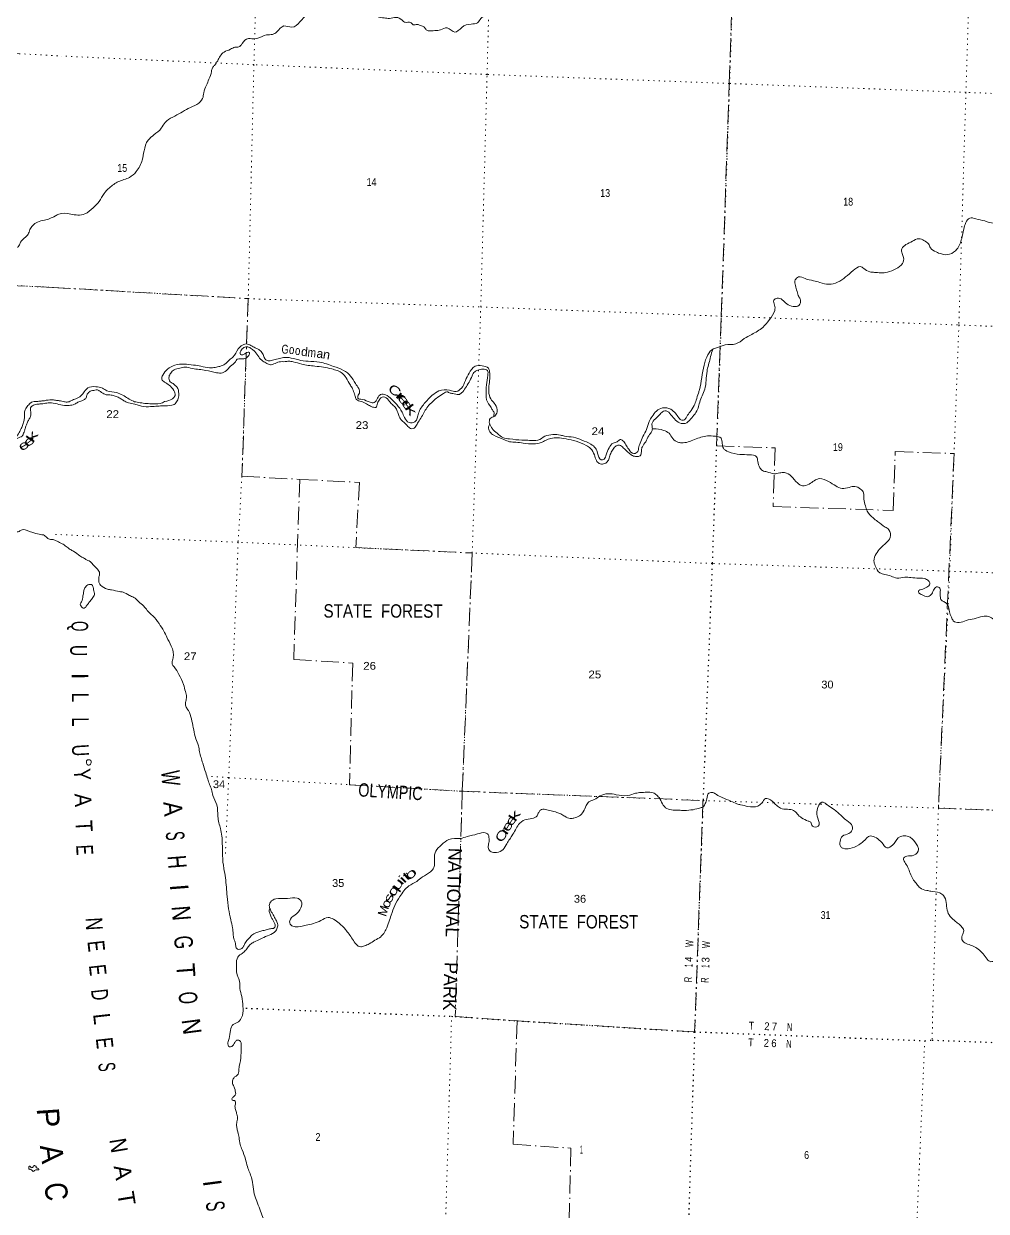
# Model space of a CAD drawing. Header units: feet. Extents: x -932108 to -739700, y 12311 to 202656.
# Drawn here: x -865854 to -844264, y 120297 to 146932 of the extents above; entities that cross this region are included whole.
import ezdxf
from ezdxf.enums import TextEntityAlignment as Align

# ---------------------------------------------------------------- set-up
doc = ezdxf.new("R2010")
doc.units = ezdxf.units.FT
doc.header["$LTSCALE"] = 80
doc.linetypes.add('DOT_DASHED', pattern=[7.7, 5, -1.2, 0.3, -1.2])
doc.linetypes.add('DOTTED', pattern=[1.5, 0.3, -1.2])
for name, color, linetype, lineweight in [('39', 7, 'Continuous', 13), ('44', 7, 'DOT_DASHED', 13), ('6', 7, 'DOTTED', 25), ('7', 7, 'DOTTED', 13)]:
    doc.layers.add(name, color=color, linetype=linetype, lineweight=lineweight)
doc.layers.add('41', color=7, linetype='Continuous')

msp = doc.modelspace()

# ---------------------------------------------------------------- linework, layer by layer
at = {"layer": '39'}
for points in [[(-849642.83, 150451.42), (-849787.67, 150398.48), (-849969.36, 150328.79), (-850175.39, 150203.39), (-850315.82, 150109.79), (-850460.26, 150016.35), (-850594.83, 149918.48), (-850703.95, 149803.39), (-850823.59, 149727.18), (-851043.98, 149644.86), (-851183.52, 149624.1), (-851356.46, 149521.68), (-851542.1, 149352.96), (-851681.09, 149194.53), (-851815.83, 148991.41), (-851961.41, 148869.68), (-852173.77, 148787.04), (-852457.35, 148682.94), (-852722.3, 148592.27), (-852882.95, 148596.64), (-853066.41, 148533.09), (-853259.11, 148388.95), (-853519.82, 148152.37), (-853792.1, 147877.8), (-853913.51, 147706.53), (-854092.56, 147602.32), (-854276.5, 147577.25), (-854522.41, 147560.72), (-854747.94, 147500.87), (-855008.88, 147410.04), (-855151.96, 147300.35), (-855311.1, 147140.71), (-855462.44, 147126.48), (-855598.05, 147052.94), (-855676.34, 146954.84), (-855820.22, 146926.16), (-856028.33, 146849.42), (-856183.37, 146742.23), (-856354.37, 146840.12), (-856502.98, 146793.41), (-856630.15, 146780.25), (-856779.08, 146776.05), (-856838.01, 146810.78), (-856881.92, 146869.2), (-856933.54, 146885.43), (-857026.83, 146915.45), (-857117.55, 146908.94), (-857177.68, 146963.96), (-857296.26, 146964.63), (-857368.75, 147012.04), (-857498.89, 147075.92), (-857652.64, 147051.67), (-857768.73, 147064.39), (-857924.4, 147092.85), (-858047.3, 147186.8), (-858212.61, 147225.76), (-858340.49, 147295.62), (-858469.27, 147343.25), (-858568.25, 147432.2), (-858648.45, 147488.02), (-858732.91, 147487.33), (-858924.88, 147411.97), (-859069.16, 147322.58), (-859247.81, 147228.48), (-859500.71, 147137.33), (-859657.85, 146977.6), (-859837.62, 146855.21), (-860017.46, 146882.6), (-860177.48, 146751.33), (-860272.23, 146694.37), (-860411.36, 146683.71), (-860605.34, 146608.44), (-860740.54, 146595.6), (-860812.72, 146600.49), (-860955.96, 146486.77), (-861029.27, 146412.76), (-861115.9, 146408.11), (-861216.34, 146359.48), (-861361.5, 146298.46), (-861445.49, 146208.69), (-861503.95, 146103.73), (-861574.45, 145999.26), (-861623.03, 145940.47), (-861642.15, 145864.31), (-861699.41, 145688.46), (-861757.07, 145553.12), (-861816.02, 145385.43), (-861841.32, 145254.87), (-861969.15, 145124.34), (-862163.86, 145030.87), (-862330.54, 144934.27)], [(-862330.54, 144934.27), (-862511.27, 144838.23), (-862684.86, 144719.64), (-862768.37, 144591.39), (-862933.14, 144442.08), (-863064.66, 144319.8), (-863154.68, 144078.45), (-863196.94, 143875.7), (-863329.92, 143615.82), (-863483.92, 143484.31), (-863728.8, 143392.84), (-863933.46, 143251.2), (-864051.1, 143124.31), (-864162.63, 142948.59), (-864294.96, 142806.09), (-864485.49, 142665.91), (-864639.24, 142641.66), (-864801.17, 142664.3), (-865068.6, 142662.79), (-865145.12, 142620.48)], [(-834271.3, 141227.59), (-834384.06, 141276.22), (-834513.36, 141315.8), (-834691.67, 141330.99), (-834832.41, 141330.52), (-834967.54, 141319.7), (-835118.32, 141269.02), (-835257.7, 141252.3), (-835366.08, 141256.61), (-835496.78, 141255.74), (-835668.03, 141246.36), (-835771.2, 141230.22), (-835846.43, 141208.92), (-835886.82, 141204.45), (-835930.89, 141208.23), (-836061.11, 141219.48), (-836135.46, 141220.42), (-836245.94, 141172.18), (-836351.6, 141093.4), (-836459.19, 141067.32), (-836576.24, 141055.78), (-836648.9, 141048.55), (-836721.08, 141053.44), (-836791.8, 141094.71), (-836830.81, 141175.21), (-836847.5, 141260.89), (-836918.79, 141288.01), (-837000.85, 141297.35), (-837106.1, 141279.27), (-837150.98, 141313.44), (-837201.06, 141418.66), (-837224.65, 141532.95), (-837239.01, 141626.64), (-837271.28, 141674.48), (-837390.83, 141701.5), (-837457.86, 141734.53), (-837585.18, 141818.53), (-837672.69, 141892.86), (-837737.95, 141970.35), (-837852.83, 142013.38), (-837963.71, 142005.64), (-838092.16, 142010.75), (-838199.58, 142039.31), (-838262.6, 142072.18), (-838380.69, 142186.18), (-838475.58, 142277), (-838580.01, 142430.94), (-838680.19, 142540.18), (-838732.94, 142578.71), (-838812.1, 142610.2), (-838922.73, 142608.53), (-839043.89, 142493.92), (-839169.23, 142375.43), (-839356.3, 142372.75), (-839646.13, 142364.04), (-839836.57, 142276.48), (-839947.86, 142208.04), (-840076, 142170.63), (-840138.86, 142207.54), (-840203.63, 142347.76), (-840300.84, 142481.17), (-840409.05, 142590.73), (-840469.26, 142643.73), (-840588.4, 142680.85), (-840864.1, 142724.21), (-841025.87, 142750.88), (-841217.99, 142772.69), (-841421.51, 142760.55), (-841565.15, 142737.92), (-841663.18, 142699.32), (-841777.35, 142608.72), (-841886.07, 142503.74), (-842020.95, 142498.99), (-842171.81, 142496.89), (-842365.7, 142474.24), (-842569.95, 142443.91), (-842745.78, 142420.54), (-842952.67, 142424.72), (-843105.53, 142473.31), (-843240.96, 142555.61), (-843421.52, 142564.82), (-843548.05, 142567.83), (-843678.03, 142585.15), (-843821.26, 142572.63), (-843963.13, 142493.25), (-844091.11, 142459.89), (-844298.24, 142508.61), (-844499.35, 142557.09), (-844635.35, 142574.65), (-844721.91, 142470.81), (-844770.02, 142322.94)], [(-865145.12, 142620.48), (-865267.4, 142563.2), (-865391.96, 142527.92), (-865543.03, 142485.64), (-865655.55, 142401.28), (-865713.71, 142314.65), (-865756.53, 142209.18), (-865815.75, 142144.86), (-865925.36, 142034.06), (-865961.02, 141954.6), (-866072.77, 141888.42), (-866245.1, 141820.72), (-866416.19, 141734.75), (-866540.88, 141648.87), (-866723.28, 141581.59), (-866860.43, 141534.69), (-866964.73, 141454.03), (-866977.52, 141343.25), (-866986.41, 141181.72), (-867022.52, 140997.03), (-867132.45, 140831.6), (-867247.95, 140629.99), (-867289.31, 140558.85), (-867358.25, 140266.24), (-867388.55, 140028.69), (-867426.17, 139761.09), (-867546.99, 139529.33), (-867676.53, 139376.87), (-867769.28, 139188.47), (-867809.68, 138997.89), (-867857.13, 138878.43), (-867977.79, 138792.39), (-868102.83, 138698.43), (-868138.23, 138625.02), (-868155.94, 138540.76), (-868222.92, 138436.29), (-868259.44, 138336.62), (-868245.8, 138230.81), (-868185.51, 138036.03), (-868059.06, 137878.97), (-867957.9, 137696.66), (-867907.49, 137601.46), (-867868.56, 137520.91), (-867833.11, 137406.09), (-867808.65, 137347.82)], [(-844770.02, 142322.94), (-844814.52, 142114.2), (-844922.53, 141875.59), (-845085.85, 141762.67), (-845270.58, 141767.99), (-845391.25, 141817.32), (-845516.32, 141907.31), (-845559.1, 141994.03), (-845660.66, 142068.91), (-845777.63, 142110), (-845920.62, 142052.94), (-846064.26, 141979.71), (-846156.44, 141886.22), (-846150.59, 141780.73), (-846118.16, 141686.33), (-846141.38, 141557.71), (-846293.05, 141434.19), (-846480.85, 141362.72), (-846634.36, 141344.54), (-846768.59, 141355.95), (-846878.66, 141368.43), (-847012.33, 141444.59), (-847087.15, 141484), (-847247.41, 141397.26), (-847417.95, 141254.26), (-847599.65, 141133.97), (-847794.43, 141089.09), (-847993.85, 141129.41), (-848141.01, 141169.67), (-848326.14, 141215.49), (-848475.39, 141253.82), (-848522.84, 141223.32), (-848548.46, 141185.88), (-848541.41, 141060.1), (-848508.42, 140929.24), (-848466.85, 140812.21), (-848431.61, 140737.94), (-848462.54, 140617.72), (-848592.28, 140590.5), (-848738.55, 140652.99), (-848839.54, 140742.02), (-848956.75, 140777.05), (-849026.77, 140735.3), (-849011.29, 140619.31), (-849008.01, 140499.75), (-849126.69, 140295.99), (-849278.37, 140121.87), (-849525.83, 139965.74), (-849692.51, 139869.14), (-849884.17, 139751.26), (-850122.21, 139730.37), (-850291.38, 139672.33), (-850385.08, 139641.64), (-850506.97, 139508.85), (-850592.66, 139275.43), (-850643.99, 138996.12), (-850699.18, 138721), (-850720.14, 138648.97), (-850770.74, 138489.05), (-850815.79, 138367.37), (-850905.81, 138227.24), (-850978.32, 138122.84), (-851018.87, 138063.73), (-851094.26, 138038.39), (-851162.41, 138093.73), (-851236.67, 138197.89), (-851341.75, 138285.06), (-851527.53, 138314.72), (-851662.98, 138245.21), (-851758.29, 138123.5), (-851825.1, 138010.79), (-851882.36, 137834.94), (-851967.16, 137674.36), (-852025.3, 137526.88), (-852061.93, 137414.99), (-852076.95, 137340.69), (-852167.28, 137293.68), (-852284.16, 137387.39), (-852350.38, 137491.23), (-852415.16, 137580.85), (-852474.41, 137607.49), (-852542.74, 137557.58), (-852634.51, 137524.8), (-852725, 137423.14), (-852787.56, 137265.73), (-852837.75, 137166.51), (-852900.62, 137152.82), (-852981.05, 137303.78), (-853028.96, 137412.97), (-853133.97, 137502.16), (-853333.39, 137593.08)], [(-865306.34, 138427.87), (-865276.72, 138429.47), (-865107.62, 138403.52), (-864940.07, 138370.54), (-864831.44, 138372.29), (-864715.83, 138398.05), (-864637.71, 138441.5), (-864553.88, 138476.63), (-864490.38, 138506.49), (-864461.31, 138529.62), (-864440.51, 138597.61), (-864412.48, 138645.08), (-864343.91, 138701.05), (-864283.3, 138708.76), (-864228.54, 138720.75), (-864172.74, 138708.41), (-864123.85, 138674.08), (-864061.08, 138635.15), (-864003.67, 138612.62), (-863919.45, 138607.25), (-863825.68, 138589.35), (-863732.64, 138553.26), (-863659.9, 138511.91), (-863587.33, 138466.52), (-863502.39, 138428.73), (-863364.95, 138396.95), (-863257.53, 138368.38), (-863209.84, 138354.34), (-863007.2, 138344.26), (-862847.91, 138356.14), (-862725, 138363.39), (-862531.51, 138375.94), (-862478.52, 138394.07), (-862410.99, 138474.38), (-862386.9, 138524.02), (-862378.38, 138586.43), (-862379.17, 138667.43), (-862399.88, 138753.27), (-862451.74, 138814.03), (-862525.75, 138873.65), (-862570.95, 138899.74), (-862593.02, 138951.22), (-862594.38, 139018.07), (-862557.04, 139097.55), (-862479.88, 139167.35), (-862349.49, 139210.74), (-862236.2, 139228.5), (-862072.42, 139201.75), (-861766.62, 139157.19), (-861529.47, 139105.25), (-861394.83, 139103.95), (-861279.13, 139182.33), (-861213.93, 139254.63), (-861107.7, 139347.57), (-861062.97, 139410.56), (-860998.34, 139418.11), (-860938.21, 139413.7), (-860856.72, 139440.82), (-860808.38, 139493.55), (-860791.75, 139557.66), (-860821.7, 139562.9), (-860893.32, 139531.33), (-860954.66, 139505.44), (-860990.46, 139514.96), (-860996.48, 139565.8), (-860968.21, 139619.33), (-860893.46, 139679.1), (-860808.92, 139681.81), (-860722.78, 139623.73), (-860668.27, 139579.06), (-860582.46, 139462.29), (-860489.9, 139363.48), (-860403.36, 139315.5), (-860322.19, 139283.94), (-860241.1, 139300.95), (-860124.6, 139348.95), (-859991.73, 139353.78), (-859912.97, 139362.79), (-859807, 139348.46), (-859618.01, 139298.43), (-859324.33, 139252.34), (-859130.12, 139232.47), (-858946.84, 139190.77), (-858705.59, 139090.09), (-858623.15, 138989.65), (-858527.07, 138827.94), (-858478.18, 138743.01), (-858434.6, 138625.9), (-858415.1, 138560.35), (-858387.25, 138502.57), (-858286.33, 138462.12)], [(-853333.39, 137593.08), (-853521.81, 137657.25), (-853727.9, 137681.65), (-853815.41, 137705.37), (-853985.77, 137718.22), (-854164.25, 137678.76), (-854320.41, 137593.89), (-854505.63, 137587.08), (-854678.33, 137591.93), (-854956.67, 137619.2), (-855104.23, 137649.35), (-855233.08, 137745.57), (-855349.48, 137851.4), (-855377.33, 137909.19), (-855405.11, 137968.99), (-855390.8, 138075.7), (-855290.04, 138132.42), (-855238.08, 138225.49), (-855281.58, 138395.22), (-855358.32, 138487.34), (-855418.76, 138635.48), (-855423.8, 138761.18), (-855405, 138930.46), (-855402.65, 139090.27), (-855432.18, 139206.82), (-855572.84, 139258.97), (-855729.96, 139251.05), (-855864.77, 139096.51), (-855945.72, 138931.72), (-856037.02, 138759.26), (-856152.56, 138684.91), (-856300.28, 138711.03), (-856544.11, 138696.44), (-856690.73, 138599.04), (-856871.07, 138411.89), (-856998.26, 138196.32), (-857080.42, 138001.22), (-857209.68, 137986.12), (-857311.79, 138097.46), (-857367.09, 138223.14), (-857487.1, 138389.84), (-857604.94, 138509.91), (-857739.65, 138610.4), (-857847.96, 138616.73), (-857919.66, 138532.55), (-857991.93, 138434.21), (-858086.1, 138442.01), (-858262.48, 138505.7), (-858357.78, 138535.8), (-858349.02, 138604.28), (-858325.17, 138647.86), (-858413.14, 138861.87), (-858523.03, 139030.2), (-858678.77, 139157.84), (-858904.44, 139245.76), (-859216.18, 139343.17), (-859476.7, 139363.66), (-859686.64, 139392.25), (-859806.02, 139423.31), (-859999.99, 139449.24), (-860115.44, 139427.52), (-860245.51, 139392.21), (-860350.93, 139370.09), (-860424.3, 139395.28), (-860465.72, 139465.75), (-860510.27, 139558.6), (-860584.05, 139624.29), (-860686.57, 139674.92), (-860731.92, 139696.97), (-860836.45, 139747.68), (-860945.88, 139725.72), (-861043.84, 139638.53), (-861161.72, 139454.97), (-861244.74, 139389.45), (-861340.77, 139300.16), (-861455.43, 139248.05), (-861558.84, 139225.85), (-861683.92, 139214.63), (-861881.58, 139248.81), (-862045.28, 139277.58), (-862259.56, 139298.25), (-862461.4, 139277.94), (-862625.99, 139183.28), (-862735.84, 139050.01), (-862755.68, 138955.66), (-862693.87, 138892.48), (-862593.92, 138827.78), (-862490.12, 138708.28), (-862460.51, 138593.75), (-862517.68, 138521.13), (-862693.11, 138457.26)], [(-855399.88, 137957.67), (-855426.31, 137890.89), (-855398.46, 137782.51), (-855311.2, 137702.12), (-855081.92, 137603.94), (-854959.09, 137558.57), (-854812.81, 137546.68), (-854650.71, 137528.08), (-854418.29, 137508.72), (-854248.16, 137540.41), (-854149.81, 137587.1), (-854027.37, 137632.83), (-853890.08, 137647.61), (-853690.09, 137621.44), (-853465.06, 137567.96), (-853235.53, 137475.84), (-853139.84, 137405.24), (-853054.99, 137264.22), (-853009.97, 137132.88), (-852944.14, 137069.54), (-852846.03, 137059.56), (-852763.74, 137106.89), (-852724.23, 137190.34), (-852687.84, 137296.17), (-852633.72, 137393.2), (-852562.58, 137463.24), (-852491.61, 137478.63), (-852405.47, 137420.55), (-852275.58, 137300.01), (-852197.31, 137246.29), (-852109.8, 137222.57), (-852030.55, 137243.71), (-852004.7, 137287.21), (-851999.39, 137369.99), (-851978.35, 137444.05), (-851903.43, 137558.47), (-851833.81, 137691.32), (-851765.47, 137791.83), (-851754.46, 137866.29), (-851762.96, 137955.69), (-851683.87, 138073.99), (-851579.25, 138177.11), (-851502.25, 138242.86), (-851443.72, 138248.63), (-851338.55, 138163.48), (-851230.74, 138043.82), (-851107.11, 137968.06), (-851018.64, 137968.59), (-850896.11, 138066.94), (-850725.48, 138313.17), (-850692.14, 138443.42), (-850578.03, 138734.4), (-850527.8, 139137.23), (-850455.99, 139425.85), (-850415.35, 139588.19), (-850396.64, 139636.96)], [(-858286.33, 138462.12), (-858161.9, 138406.56), (-858079.45, 138356.73), (-858010.16, 138329.68), (-857954.05, 138325.43), (-857936.46, 138363.19), (-857922, 138423.33), (-857868.2, 138512.28), (-857816.17, 138556.77), (-857751.78, 138558.25), (-857649.19, 138459.04), (-857585.53, 138391.73), (-857506.22, 138313.68), (-857465.92, 138214.92), (-857433.26, 138126.59), (-857393.84, 138056.2), (-857306.66, 137973.79), (-857217.88, 137881.19), (-857176.62, 137857.29), (-857114.56, 137850.77), (-857062.2, 137903.34), (-857004.23, 137996.17), (-856928.99, 138118.67), (-856862.1, 138233.41), (-856793.36, 138344.03), (-856678.14, 138460.89), (-856571.99, 138551.81), (-856439.91, 138637.64), (-856343.88, 138676.33), (-856302.7, 138650.4), (-856232.69, 138641.54), (-856095.09, 138613.8), (-856031.26, 138651.75), (-855946.3, 138765.77), (-855864.88, 138892.07), (-855796.94, 139033.09), (-855736.88, 139127.86), (-855671.2, 139161.68), (-855557.75, 139183.48), (-855452.34, 139155), (-855444.57, 139047.41), (-855473.25, 138831.97), (-855483.32, 138579.35), (-855472.57, 138495.93), (-855372.79, 138325.98), (-855342.77, 138272.16), (-855305.12, 138207.91), (-855316.7, 138119.31), (-855318.02, 138113.35)], [(-862693.11, 138457.26), (-862797.33, 138414.85), (-862982.55, 138408.05), (-863138.94, 138418.32), (-863276.87, 138437.97), (-863394.4, 138464.91), (-863516.35, 138532.51), (-863634.28, 138599.95), (-863766.59, 138659.87), (-863988.09, 138701.06), (-864088.44, 138755.66), (-864237.77, 138791.96), (-864415.76, 138764.63), (-864478.47, 138704.38), (-864548.73, 138605.97), (-864656.16, 138533.32), (-864760.3, 138492.93), (-864864.59, 138448.5), (-864940.78, 138453.56), (-865056.47, 138476.38), (-865142.45, 138487.89), (-865232.65, 138500.1), (-865303.36, 138491.98)], [(-869160.98, 136398.91), (-869077.89, 136265.92), (-869021.83, 136113.82), (-868999.49, 135975.27), (-869010.01, 135870.46), (-868987.07, 135746.05), (-868896.39, 135649.18), (-868870.06, 135557.01), (-868863.04, 135532.43), (-868817.17, 135425.28), (-868762.22, 135342.03), (-868667.46, 135293.56), (-868570.51, 135249.04), (-868441.81, 135239.63), (-868351.54, 135227.77), (-868287.45, 135217.01), (-868230.67, 135271.31), (-868200.54, 135363.15), (-868179.43, 135479.65), (-868187.85, 135613.58), (-868242.2, 135710.96), (-868275.16, 135884.36), (-868291.2, 136028.73), (-868301.76, 136112.14), (-868303.19, 136268.04), (-868291.47, 136401.13), (-868252.45, 136559.38), (-868212.68, 136640.7), (-868169.41, 136614.61), (-868149.1, 136617.82), (-868119.31, 136701.58), (-868111.53, 136836.85), (-868114.33, 136960.42), (-868105.49, 137073.39), (-868062.49, 137182.91), (-867994.62, 137261.03), (-867909.73, 137312.14), (-867844.01, 137339.76), (-867722.33, 137354.93), (-867569.64, 137340.47), (-867456.24, 137303.36), (-867354.49, 137276.86), (-867272.36, 137263.32), (-867199.23, 137227.89), (-867136.35, 137188.84), (-867064.8, 137163.59), (-866993.98, 137168.74), (-866959.87, 137211.84), (-866952.86, 137328.93), (-866967.84, 137450.99), (-867004.67, 137533.48), (-867015.4, 137612.85), (-866999.36, 137705.28), (-866963.36, 137792.83), (-866899.04, 137834.68), (-866808.38, 137879.47), (-866724.01, 137918.45), (-866676.49, 137944.81), (-866573.37, 137950.63), (-866492.99, 137943.23), (-866462.15, 137909.57), (-866465.08, 137840.88), (-866499.97, 137779.59), (-866500.53, 137718.9), (-866470.3, 137671.09), (-866382.9, 137639.12), (-866273.99, 137638.62), (-866165.26, 137634.09), (-866068.26, 137638.15), (-865973.26, 137737.4), (-865918.61, 137836.32), (-865882.78, 137919.83), (-865854.31, 138019.83), (-865834.24, 138112.09), (-865839.72, 138173.04), (-865832.5, 138247.62), (-865808.03, 138301.24), (-865739.81, 138387.45), (-865676.9, 138443.52), (-865559.17, 138460.88), (-865466.02, 138469.14), (-865391, 138478.15), (-865348.29, 138486.49), (-865303.36, 138491.98)], [(-865306.34, 138427.87), (-865424.13, 138410.72), (-865511.24, 138402.21), (-865612.69, 138388.22), (-865660.04, 138365.91), (-865705.16, 138301), (-865700.93, 138258.33), (-865693.44, 138197.3), (-865700.48, 138126.76), (-865718.31, 138087.02), (-865759.67, 138015.89), (-865795.42, 137934.4), (-865816.29, 137870.51), (-865837.43, 137800.55), (-865857.79, 137748.78), (-865888.74, 137685.31), (-865938.27, 137659.04), (-866002.07, 137629.32), (-866037.25, 137608.52), (-866100.7, 137586.88), (-866165.91, 137571.38), (-866220.45, 137569.61), (-866289.17, 137566.4), (-866365.86, 137565.55), (-866436.77, 137558.38), (-866514.7, 137575.8), (-866557.45, 137614.01), (-866577.62, 137661.4), (-866576.88, 137726.13), (-866571.05, 137768.39), (-866565.9, 137794.48), (-866572.15, 137837.24), (-866661.64, 137867.28), (-866716.35, 137861.47), (-866789.7, 137844.29), (-866857.88, 137806.65), (-866900.56, 137751.76), (-866926.61, 137708.32), (-866945.22, 137650.41), (-866945.44, 137597.8), (-866935.69, 137542.74), (-866905.28, 137498.98), (-866884.9, 137409.08), (-866895.28, 137354.87), (-866893.75, 137296.11), (-866879.19, 137259.07), (-866859.1, 137209.67), (-866875.69, 137151.67), (-866940.61, 137095.68), (-867021.84, 137082.87), (-867093.82, 137098.02), (-867167.46, 137121.32), (-867211.16, 137137.31), (-867286.3, 137172.82), (-867381.66, 137207.16), (-867481.66, 137227.51), (-867557.14, 137254.95), (-867661.33, 137271.43), (-867729.2, 137288.43), (-867810.51, 137273.6), (-867905.04, 137233.01), (-867976.34, 137169.2), (-868004.15, 137131.9), (-868018.95, 137021.21), (-868020.3, 136942.34), (-868016.75, 136883.5), (-868009.99, 136852.86), (-868032.81, 136695.95), (-868061.65, 136634.41), (-868093.03, 136560.84), (-868136.75, 136481.7), (-868168.38, 136402.07), (-868200.27, 136316.37), (-868210.96, 136207.53), (-868184.2, 136125.46), (-868186.54, 135975.79), (-868142.14, 135834.3), (-868102.45, 135676.81), (-868053.76, 135541.2), (-868034.49, 135520.16), (-867986.73, 135457.46), (-867937.76, 135423.03), (-867905.8, 135415.63), (-867885.2, 135378.34), (-867865.12, 135328.93), (-867842.8, 135332.05), (-867839.61, 135406.8), (-867827.91, 135444.77), (-867806.02, 135437.78), (-867777.71, 135392.08), (-867755.87, 135336.52)], [(-845547.03, 134425.27), (-845625.22, 134481), (-845771.26, 134498.96), (-845953.82, 134508.24), (-846090.07, 134519.74), (-846269.83, 134498.55), (-846398.76, 134542.14), (-846541.91, 134582.24), (-846653.02, 134619.05), (-846755.36, 134774.93), (-846783.05, 134887.36), (-846732.77, 135039.19), (-846637.14, 135168.98), (-846507.71, 135289.33), (-846420.5, 135409.33), (-846445.69, 135584.41), (-846533.76, 135644.59), (-846701.62, 135770.69), (-846803.09, 135847.6), (-846931.77, 135998.46), (-846973.27, 136117.51), (-847009.54, 136266.71), (-847013.94, 136408.58), (-847084.9, 136494.39), (-847209.1, 136556.01), (-847336.67, 136532.74), (-847498.37, 136510.84), (-847638.86, 136567.03), (-847799.82, 136664.52), (-848006.31, 136729.41), (-848238.35, 136607.07), (-848386.72, 136566.42), (-848500.72, 136631.68), (-848639.43, 136782.93), (-848786.91, 136865.72), (-848895.86, 136855.88), (-849025.12, 136840.78), (-849182.31, 136881.44), (-849279.7, 136909.61), (-849339.42, 136974.73), (-849388.14, 137114.31), (-849414.14, 137218.58), (-849575.11, 137265.46), (-849789.95, 137271.98), (-850048.86, 137332.89), (-850160.37, 137410.19), (-850186.37, 137514.46), (-850213.57, 137639.01), (-850340.58, 137680.5), (-850519.21, 137687.6), (-850807.93, 137605.98), (-851100.34, 137532.6), (-851182.15, 137547.99), (-851297.51, 137629.5), (-851377.3, 137746.03), (-851501.33, 137811.69), (-851727.09, 137846.98), (-851755.69, 137844.02)], [(-867755.87, 135336.52), (-867713.24, 135342.84), (-867670.16, 135454.38), (-867625.75, 135549.68), (-867565.64, 135587.65), (-867401.19, 135659.73), (-867200.67, 135726.25), (-866836.58, 135749.53), (-866556.6, 135739.89), (-866421.86, 135730.22), (-866184.13, 135675.79), (-866087.96, 135613.09), (-866059.91, 135561.33), (-865976.2, 135537.6), (-865907.94, 135577.26), (-865727.75, 135545.46), (-865624.33, 135510.79), (-865468.47, 135475.97), (-865420.77, 135468.82)], [(-865420.77, 135468.82), (-865414.25, 135467.08), (-865331.71, 135402.53), (-865254.8, 135365.06), (-865176.69, 135357.9), (-865105.56, 135326.73), (-864993.25, 135269.64), (-864901.16, 135209.3), (-864813.34, 135143.06), (-864730.73, 135097.26), (-864594.1, 134994.67), (-864548.98, 134966.56), (-864476, 134931.27), (-864442.77, 134907.68), (-864389.46, 134883.3), (-864265.43, 134767.04), (-864201.78, 134699.73), (-864153.38, 134602.67), (-864166.55, 134524.25), (-864171.05, 134461.69), (-864163.92, 134388.53), (-864129.56, 134342.63), (-863978.47, 134249.59), (-863886.63, 134233.79), (-863707.28, 134194.27), (-863627.31, 134182.99), (-863483.45, 134110.47), (-863386.71, 134066.14), (-863277.85, 133972.75), (-863161.37, 133868.93), (-863084.71, 133774.79), (-862960.92, 133652.47), (-862819.16, 133476.8), (-862711.19, 133310.58), (-862644.25, 133174.32), (-862543.68, 132973.98), (-862504.51, 132846.92), (-862498.9, 132735.37), (-862521.16, 132631), (-862525.66, 132568.43), (-862479.9, 132505.89), (-862376.11, 132335.78), (-862268.39, 132112.89), (-862228.59, 131951.4), (-862202.99, 131837.03), (-862219.14, 131734.44), (-862221.56, 131623.2), (-862170.43, 131544.25), (-862138.72, 131482.27), (-862041.54, 131095.84), (-861991.23, 130895.47), (-861935.12, 130739.4), (-861910.33, 130604.82), (-861877.27, 130475.99), (-861838.1, 130348.93), (-861772.21, 130135.8), (-861725.82, 129988.22), (-861686.34, 129869.25), (-861640.51, 129758.12), (-861611.7, 129623.38), (-861523.65, 129411.39), (-861499.75, 129153.37), (-861475.36, 129008.69), (-861440.21, 128881.79), (-861399.47, 128542.14), (-861396.13, 128272.8), (-861365.33, 127986.17), (-861329.54, 127774.23), (-861293.78, 127359.88), (-861258.65, 127081.18), (-861212.11, 126836.43), (-861171.03, 126656.67), (-861156.67, 126512.38), (-861140.55, 126412.56), (-861102.82, 126299.73), (-861086.46, 126205.97), (-861057.48, 126176.48), (-861003.36, 126172.3), (-860949.89, 126202.56), (-860917.69, 126253.91), (-860863.65, 126348.92), (-860796.28, 126425.18), (-860714.7, 126504.93), (-860605.99, 126559.3), (-860514.46, 126586.02), (-860413.06, 126608.3), (-860315.51, 126634.78), (-860234.42, 126651.8), (-860217.47, 126724), (-860245.16, 126785.82), (-860276.71, 126851.85)], [(-864527.32, 134097.34), (-864513.35, 134145.37), (-864506.27, 134222), (-864471.1, 134297.52), (-864390.49, 134353.01), (-864330.19, 134352.64), (-864296.24, 134296.64), (-864286.53, 134237.55), (-864264.7, 134129.4), (-864322.6, 134038.59), (-864377.84, 133963.87), (-864430.68, 133899.18), (-864477.41, 133836.27), (-864518.12, 133823.72), (-864566.44, 133872.19), (-864584.91, 133913.41), (-864556.64, 133966.94), (-864527.32, 134097.34)], [(-834727.17, 128842.5), (-834745.63, 128835.61), (-834822.99, 128750.08), (-834930.9, 128715.91), (-835063.77, 128711.08), (-835192.87, 128750.62), (-835283.26, 128802.8), (-835401.68, 128858.11), (-835570.99, 128897.23), (-835743.44, 128958.74), (-835871.08, 129034.67), (-835986.45, 129116.17), (-836136.4, 129237.51), (-836314.47, 129309.37), (-836449.03, 129312.7), (-836709.64, 129280.56), (-836976.67, 129238.55), (-837189.83, 129186.31), (-837406.69, 129142.3), (-837512.99, 129148.56), (-837629.88, 129191.67), (-837904.93, 129251.19), (-838108.45, 129289.64), (-838278.73, 129304.51), (-838550.33, 129349.73), (-838785.96, 129389.46), (-838983.94, 129415.56), (-839125.73, 129439.41), (-839248.24, 129492.86), (-839450.94, 129602.14), (-839648.6, 129636.31), (-839837.59, 129635.73), (-840103.18, 129630.1), (-840257.65, 129638.27), (-840408.74, 129680.72), (-840588.57, 129708.11), (-840640.52, 129716.25), (-840732.04, 129790.74), (-840737.49, 129855.73), (-840722.54, 129978.6), (-840739.79, 130100.74), (-840849.2, 130281.19), (-841055.64, 130750.91), (-841184.92, 131290.43), (-841254.95, 131752.69), (-841274.77, 131860.76), (-841356.62, 132228.36), (-841432.96, 132381.19), (-841485.21, 132482.45), (-841552, 132572.14), (-841650.5, 132673.22), (-841749.47, 132812.77), (-841868.52, 132953.13), (-842045.62, 133049.23), (-842181.53, 133119.41), (-842369.72, 133139.04), (-842560.88, 133134.5), (-842728.35, 133169.5), (-842816.18, 133235.74), (-842886.5, 133287.12), (-843048.11, 133317.84), (-843218.8, 133322.61), (-843457.97, 133324.02), (-843610.11, 133340.19), (-843691.03, 133377.82), (-843939.98, 133486.91), (-844093.4, 133571.95), (-844209.4, 133637.29), (-844342.03, 133638.52), (-844535.21, 133583.46), (-844715.53, 133548.12), (-844870.17, 133501.65), (-845003.27, 133541.35), (-845046.22, 133624.02), (-845089.88, 133739.11), (-845124.07, 133890.26), (-845197.6, 133962.01), (-845270.33, 134003.36), (-845294.97, 134091.38), (-845297.45, 134180.54), (-845303.86, 134271.88), (-845381.09, 134301.26), (-845446.45, 134224.92), (-845506.76, 134124.09), (-845584.88, 134080.64), (-845701.69, 134125.77), (-845774.34, 134169.14), (-845778.35, 134219.91), (-845719.18, 134241.84), (-845598.43, 134295.74), (-845529.37, 134363.84), (-845547.03, 134425.27)], [(-864400.32, 130422.51), (-864368.21, 130421.24), (-864343.56, 130383.82), (-864358.02, 130323.67), (-864411.09, 130303.52), (-864443.44, 130349.34), (-864443.36, 130401.96), (-864422.32, 130425.41), (-864400.32, 130422.51)], [(-848258.07, 129047.67), (-848405.86, 129122.37), (-848504.93, 129209.3), (-848584.24, 129287.35), (-848721.92, 129313.07), (-848881.69, 129339.66), (-848961.89, 129395.48), (-849103.5, 129524.59), (-849212.92, 129553.23), (-849299.32, 129453.44), (-849388.45, 129386.14), (-849611.88, 129378.83), (-849773.33, 129413.59), (-849856.9, 129435.13), (-849993.3, 129493.19), (-850186.94, 129577.81), (-850314.99, 129643.62), (-850395.67, 129687.32), (-850484.63, 129674.66), (-850533.86, 129549.1), (-850566.31, 129441.08), (-850617.37, 129370.25), (-850676.71, 129344.27), (-850841.14, 129304.25), (-851036.79, 129287.75), (-851157.3, 129290.52), (-851325.82, 129299.24), (-851456.6, 129346.95), (-851546.18, 129469.94), (-851589.13, 129552.62), (-851656.32, 129632.21), (-851734.75, 129681.88), (-851887.05, 129694.01), (-852009.81, 129690.8), (-852129.19, 129671.26), (-852305.99, 129623.64), (-852564.67, 129640), (-852750.76, 129661.57), (-852927.64, 129611.93), (-853055.46, 129532), (-853178.14, 129480.21), (-853237.72, 129397.56), (-853305.66, 129256.55), (-853389.73, 129164.76), (-853512.25, 129117), (-853597.03, 129108.23), (-853717.78, 129155.54), (-853810.1, 129209.82), (-853893.19, 129243.48), (-854026.54, 129277.13), (-854153.87, 129310.53), (-854262.98, 129296.65), (-854303.29, 129243.6), (-854338.54, 129166.07), (-854455.61, 129103.92), (-854615.54, 129075.88), (-854754.44, 128970.07), (-854823.5, 128851.37), (-854903.16, 128718.92), (-855035.97, 128513.69), (-855131.53, 128385.93), (-855292.02, 128343.73), (-855389.41, 128371.89), (-855434.36, 128454.65), (-855419.97, 128563.38), (-855419.24, 128682.78), (-855436.89, 128744.2), (-855503.61, 128785.31), (-855673.49, 128759.69), (-855907.05, 128700.15), (-856059.44, 128659.66), (-856317.64, 128637.55), (-856483.44, 128512.57), (-856613.6, 128374.03), (-856640.51, 128203.05), (-856654.34, 128007.26), (-856730.62, 127909.09), (-856912.08, 127794.86), (-857038.62, 127696.66), (-857213.66, 127592.29), (-857328.56, 127483.51), (-857418.17, 127353.48), (-857530.51, 127157.56), (-857609.54, 126940.07), (-857666, 126784.44), (-857731.21, 126610.93), (-857799.78, 126504.35), (-857845.95, 126455.59), (-857975.86, 126373.71), (-858103.61, 126295.81), (-858210.07, 126247.41)], [(-842208.14, 125689.83), (-842274.61, 125737.01), (-842414.21, 125866.03), (-842482.28, 125974), (-842517.36, 126052.31), (-842612.09, 126096.56), (-842748.09, 126114.12), (-842819.22, 126145.28), (-842856.06, 126229.74), (-842855.66, 126239.84), (-842871.46, 126398.36), (-842848.16, 126579.6), (-842827.19, 126702.24), (-842848.05, 126784.04), (-842978.92, 126779.12), (-843194.09, 126726.96), (-843375.78, 126657.27), (-843530.18, 126616.85), (-843629.5, 126545.91), (-843651.51, 126447.6), (-843637.95, 126333.71), (-843555.75, 126227.21), (-843448.02, 126105.52), (-843401.63, 126008.54), (-843425.48, 125914.36), (-843524.96, 125839.37), (-843613.76, 125830.76), (-843707.92, 125939.76), (-843759.06, 126018.71), (-843828.49, 126092.32), (-843951.33, 126087.09), (-844026.17, 125974.69), (-844093.06, 125910.55), (-844180.01, 125897.82), (-844263.17, 125980.07), (-844360.87, 126101.35), (-844473.74, 126194.9), (-844585.97, 126254.02), (-844716.75, 126301.73), (-844798.55, 126367.73), (-844801.91, 126485.27), (-844767.78, 126585.12), (-844874.46, 126733.07), (-844950.24, 126798.84), (-845074.51, 126909.03), (-845139.12, 127053.3), (-845162.55, 127222.23), (-845220.74, 127376.36), (-845308.81, 127436.54), (-845510.32, 127474.91), (-845598.07, 127492.57), (-845748.6, 127549.16), (-845819.56, 127634.98), (-845892.53, 127720.87), (-846008.91, 127978.52), (-846076.42, 128100.63), (-846108.69, 128148.47), (-846111.73, 128223.48), (-846047.9, 128261.42), (-845886.28, 128281.31), (-845780.53, 128412.72), (-845805.49, 128492.66), (-845935.54, 128659.76), (-846010.12, 128705.23), (-846236.68, 128669.71), (-846363.79, 128506.77), (-846490.65, 128451.09), (-846606.65, 128567.03), (-846729.24, 128669.07), (-846862.1, 128714.83), (-847021.8, 128591.64), (-847125.38, 128514.8), (-847325.7, 128431.68), (-847470.21, 128437.43), (-847525.13, 128472), (-847542.45, 128592.11), (-847491.46, 128711.53), (-847346.54, 128766.49), (-847272.91, 128848.58), (-847269.45, 128935.48), (-847391.22, 129057.72), (-847488.28, 129144.57), (-847668.98, 129301.55), (-847800, 129393.8), (-847955.66, 129472.86), (-848057.08, 129298.77), (-848040.32, 129113.9), (-848031.43, 128933.4), (-848162.06, 128934.55), (-848200.83, 129021.1), (-848258.07, 129047.67)], [(-858210.07, 126247.41), (-858295.25, 126228.54), (-858479.41, 126399.82), (-858637.71, 126614.6), (-858776.83, 126755.75), (-858905.92, 126845.9), (-859024.97, 126885.05), (-859188.52, 126816.66), (-859356.01, 126750.45), (-859522.44, 126710.52), (-859762.98, 126677.58), (-859861.81, 126719.97), (-859888.37, 126810.09), (-859770.58, 126941.02), (-859637.53, 127101.71), (-859629.56, 127251.18), (-859717.31, 127319.44), (-859936.73, 127311.98), (-860202.39, 127304.33), (-860317.85, 127232), (-860344.28, 127123.75), (-860332.8, 127087.99)], [(-860276.71, 126851.85), (-860314.51, 126912.05), (-860328.8, 126957.15), (-860341.32, 126996.11), (-860347.98, 127030.78), (-860340.43, 127068.94), (-860331.68, 127086.81), (-860320.68, 127060.06), (-860302.38, 127014.8), (-860266.34, 126960.74), (-860229.09, 126886.39), (-860174.83, 126785.05), (-860155.17, 126723.54), (-860174.85, 126633.24), (-860238.6, 126546.71), (-860388.27, 126473.72), (-860547.96, 126401.13), (-860679.15, 126337.53), (-860755.11, 126298.05), (-860822.32, 126225.83), (-860883.9, 126143.26), (-860956.89, 126077.34), (-861022.97, 126033.42), (-861070.19, 125958.38), (-861082.17, 125809.07), (-861046.71, 125538.45), (-861031.7, 125511.53), (-861004.35, 125289.81), (-860965.03, 125116.2), (-860937.76, 124892.46), (-860949.82, 124690.52), (-861014.95, 124569.64), (-861126.39, 124497.16), (-861175.93, 124464.72), (-861220.26, 124310.62), (-861261.63, 124130.09), (-861269.91, 124023.14), (-861241.26, 123985.57), (-861186.66, 123993.52), (-861118.73, 124083.93), (-861078.66, 124130.91), (-861014.35, 124130.38), (-860977.92, 123985.21), (-860985.9, 123734.54), (-861028.64, 123469.05), (-861063.66, 123346.97), (-861115.2, 123314.61), (-861164.1, 123247.73), (-861160.42, 123138.28), (-861123.5, 123055.85), (-861108.01, 122990.46), (-861102.96, 122915.37), (-861143.03, 122868.38), (-861170.09, 122845.17), (-861182.06, 122797.06), (-861178.29, 122790.84), (-861128.51, 122778.74), (-861105.79, 122743.43), (-861115.44, 122652.72), (-861097.14, 122556.86), (-861072.43, 122470.86), (-861060.8, 122359.07), (-861081.12, 122252.6), (-861074.31, 122171.36), (-861054, 122075.42), (-861024.79, 121950.79), (-860998.8, 121795.92), (-860955.3, 121676.79), (-860881.22, 121467.38), (-860835.72, 121297.56), (-860745.26, 121045), (-860668.96, 120639.16), (-860610.93, 120480.99), (-860543.83, 120298.17), (-860485.8, 120140), (-860340.93, 119739.53), (-860228.4, 119486.09), (-860096.27, 119270.32), (-860049, 119195.57), (-859960.46, 119046.31), (-859911.34, 118916.83), (-859863.18, 118763.11), (-859828.84, 118616), (-859766.87, 118506.26), (-859722.72, 118403.29), (-859712.54, 118305.73), (-859722.83, 118198.86), (-859695.14, 118137.03), (-859661.83, 118064.86), (-859594.39, 117991.34), (-859571.44, 117911.48)], [(-865741.58, 121277.1), (-865741.07, 121292.3), (-865724.29, 121309.85), (-865702.69, 121296.84), (-865673.47, 121273.42), (-865644.41, 121296.55), (-865621.12, 121325.99), (-865607.47, 121315.32), (-865573.67, 121305.88), (-865578.73, 121279.77), (-865553.21, 121264.58), (-865523.34, 121257.32), (-865514.43, 121228.63), (-865572.72, 121228.92), (-865595.2, 121219.7), (-865650.6, 121191.54), (-865663.92, 121210.29), (-865707.12, 121236.3), (-865730.96, 121243.32), (-865742.36, 121259.96), (-865741.58, 121277.1)]]:
    msp.add_spline(points, degree=3, dxfattribs=at)
at = {"layer": '44'}
for points in [[(-865207, 141018.49), (-866154.29, 141064.06), (-868869.55, 141203.53), (-868743.13, 142386.02), (-871404.86, 142584.21), (-871253.83, 146508.23), (-875231.69, 146651.74), (-875052.25, 151952.82), (-876488.4, 152002.55), (-876420.51, 153501.41), (-878983.05, 153579.87), (-878952.98, 154711.97), (-880238.88, 154751.96), (-880231.74, 154914.66)], [(-850315.61, 137463.51), (-850209.17, 140373.46), (-850027.38, 145592.57), (-849856.66, 150887.02), (-849774.78, 153598.14), (-849724.61, 153738.72)], [(-865207, 141018.49), (-860817.95, 140767.11), (-860960.66, 136781.18), (-859662.7, 136713.35), (-859797.93, 132673.14), (-858475.26, 132589.71), (-858475.26, 132589.71), (-858546.46, 129863.77), (-856017.33, 129716.61), (-856176.3, 124666.62), (-854789.14, 124566.91), (-854874.21, 121801.7), (-854876.28, 121799.75), (-853579.95, 121711.08), (-853674.35, 117716.25)], [(-850315.61, 137463.51), (-848996.28, 137421.06), (-849044.53, 136101.93), (-846353.75, 136015.34), (-846304.56, 137334.44), (-844985.22, 137291.98), (-845337.49, 129340.37), (-844018.36, 129290.73), (-843892.36, 131927.61), (-841311.13, 131830), (-841504.69, 129195.44), (-834796.88, 128951.45)], [(-859662.7, 136713.35), (-858324.24, 136643.4), (-858406.33, 135181.62), (-855794.34, 135061.61), (-856017.33, 129716.61)], [(-856017.33, 129716.61), (-850617.84, 129509.93), (-850806.45, 124321.45), (-854789.14, 124566.91)]]:
    msp.add_lwpolyline(points, dxfattribs=at)
at = {"layer": '6'}
for points in [[(-849724.61, 153738.72), (-849774.78, 153598.14), (-849856.66, 150887.02), (-850027.38, 145592.57), (-850209.17, 140373.46), (-850412.11, 134825.25), (-850617.84, 129509.93), (-850806.45, 124321.45), (-850978.31, 118948.11), (-850985.86, 118859.35), (-851164.04, 113629.97), (-851170.8, 113510.81), (-851212.2, 112320.24), (-851246.39, 111007.93), (-851310.33, 109251.49)], [(-860869.04, 124851.26), (-856256.58, 124669.82), (-856176.3, 124666.62), (-854789.14, 124566.91), (-850806.45, 124321.45), (-845643.89, 124122.17), (-845480.51, 124135.91), (-840396.06, 123943.78), (-840227.46, 123937.08), (-834926.48, 123658.62)]]:
    msp.add_lwpolyline(points, dxfattribs=at)
at = {"layer": '7'}
for points in [[(-860385.25, 154144.93), (-860474.53, 153979.22), (-860541.79, 151281.69), (-860691.31, 146014.73), (-860817.95, 140767.11), (-860960.66, 136781.18), (-861043.68, 135302.8), (-861256.07, 130022.16), (-861330.29, 128310.66)], [(-856176.3, 124666.62), (-856017.33, 129716.61), (-855794.34, 135061.61), (-855602.64, 140579.9), (-855461.23, 145794.55), (-855323.43, 151070.06), (-855247.25, 153789.51), (-855069.41, 153941.74)], [(-844325.1, 153534.91), (-844553.6, 150682.14), (-844720.06, 145393.6), (-844877.68, 140175.55), (-845083.6, 134653.78), (-845337.49, 129340.37), (-845480.51, 124135.91)], [(-878772.05, 146742.61), (-876645.95, 146694.48), (-875231.69, 146651.74), (-871253.83, 146508.23), (-868390.45, 146388.9), (-865955.07, 146261.1), (-865007.06, 146207.3)], [(-834134.56, 144953.53), (-839471.19, 145190.89), (-844720.06, 145393.6), (-850027.38, 145592.57), (-855461.23, 145794.55), (-860691.31, 146014.73), (-865007.06, 146207.3)], [(-874615.97, 141501.69), (-871455.86, 141339.64), (-868869.55, 141203.53), (-866154.29, 141064.06), (-865207, 141018.49)], [(-865207, 141018.49), (-860817.95, 140767.11), (-855602.64, 140579.9), (-850209.17, 140373.46), (-844877.68, 140175.55), (-839647.2, 139965.47), (-834332.54, 139617.03)], [(-834529.24, 134303.52), (-839793.94, 134465.63), (-845083.6, 134653.78), (-850412.11, 134825.25), (-855794.34, 135061.61), (-861043.68, 135302.8), (-865238.09, 135481.79)], [(-861642.96, 130049.69), (-861256.07, 130022.16), (-858546.46, 129863.77), (-856017.33, 129716.61), (-850617.84, 129509.93), (-845337.49, 129340.37), (-840184.8, 129145.53), (-834796.88, 128951.45), (-834729.74, 128975.86)], [(-856569.27, 113440.15), (-856562.5, 113711.12), (-856420.76, 119035.05), (-856256.58, 124669.82)], [(-845643.89, 124122.17), (-845875.15, 118771.43), (-846100.87, 113458.93), (-846349.45, 108329.51), (-846314.79, 107674.51)]]:
    msp.add_lwpolyline(points, dxfattribs=at)

# ---------------------------------------------------------------- texts
at = {"layer": '41'}
for s, rotation, width, p in [('G', 356.59, 0.75, (-859998.35, 139531.69)), ('o', 355.913, 0.8, (-859849.97, 139524.38)), ('o', 355.506, 0.8, (-859715.58, 139503.22)), ('m', 354.054, 0.85, (-859400.29, 139459.61)), ('n', 350.323, 1.05, (-859076.3, 139414.8)), ('C', 326.098, 1.45, (-857589.06, 138625.93)), ('r', 315.965, 2.25, (-857465.87, 138510.65)), ('e', 312.956, 1.95, (-857398.76, 138430.55)), ('e', 307.952, 1.75, (-857325.25, 138326.46)), ('k', 305.017, 1.85, (-857251.54, 138218.12)), ('k', 55.65, 1.85, (-865586.9, 137619.05)), ('e', 30.988, 1.5, (-865810.49, 137394.44)), ('e', 37.384, 1.75, (-865674.49, 137497.62)), ('k', 56.307, 1.8, (-854763.02, 129115.7)), ('r', 57.536, 1.75, (-854979.65, 128784.99)), ('e', 59.076, 1.5, (-854923.02, 128885.68)), ('e', 56.873, 1.6, (-854844, 129011.47)), ('C', 56.648, 1.4, (-855058.92, 128660.7)), ('t', 40.814, 1.8, (-857206.63, 127739.63)), ('o', 39.798, 1.8, (-857113.59, 127789.96)), ('q', 59.209, 1.6, (-857485.6, 127435.54)), ('u', 53.911, 1.85, (-857388.53, 127572.31)), ('i', 47.328, 1.8, (-857282.63, 127678.02)), ('s', 69.236, 1.45, (-857575.81, 127292.77)), ('M', 72.06, 1.05, (-857694.77, 127004.57)), ('o', 70.007, 1.2, (-857635.1, 127162.57))]:
    msp.add_text(s, height=200, rotation=rotation, dxfattribs=dict(at, width=width)).set_placement(p, align=Align.CENTER)
for s, rotation, p in [('d', 354.535, (-859565.95, 139478.09)), ('a', 352.586, (-859220.1, 139437.64))]:
    msp.add_text(s, height=200, rotation=rotation, dxfattribs=at).set_placement(p, align=Align.CENTER)
msp.add_text('P', height=500, rotation=273.95, dxfattribs=at).set_placement((-865565.25, 122601.65))
for s, width, p in [('A', 0.95, (-865493.37, 121765.87)), ('C', 0.85, (-865395.47, 120913.11))]:
    msp.add_text(s, height=500, rotation=276.949, dxfattribs=dict(at, width=width)).set_placement(p)
at = {"layer": '44'}
for s, height, rotation, width, p in [('STATE  FOREST', 300, 359.919, 0.85, (-859130.66, 133613.12)), ('Q', 375, 270.355, 0.6, (-864784.99, 133534.53)), ('U', 375, 270.355, 0.7, (-864811.7, 132998.9)), ('L', 375, 270.355, 0.75, (-864775.03, 131925.88)), ('L', 375, 270.355, 0.75, (-864771.64, 131377.86)), ('U', 375, 273.35, 0.75, (-864777.15, 130760.23)), ('Y', 375, 273.35, 0.8, (-864736.08, 130217.78)), ('W', 412.5, 273.126, 0.65, (-862769.6, 130173.17)), ('OLYMPIC', 300, 356.441, 0.8, (-858357.33, 129603.43)), ('A', 375, 272.678, 0.9, (-864716.21, 129661.66)), ('A', 412.5, 274.525, 0.9, (-862723.4, 129474.62)), ('T', 375, 273.35, 0.85, (-864694.34, 129055.8)), ('S', 412.5, 274.525, 0.55, (-862670.19, 128802.41)), ('E', 375, 273.35, 0.7, (-864680.34, 128507.56)), ('H', 412.5, 274.525, 0.75, (-862627.76, 128266.21)), ('N', 412.5, 274.525, 0.85, (-862538.29, 127135.54)), ('N', 375, 273.35, 0.8, (-864468.08, 126877.4)), ('STATE  FOREST', 300, 359.919, 0.85, (-854741.09, 126641.76)), ('E', 375, 276.349, 0.75, (-864426.4, 126348.46)), ('G', 412.5, 274.525, 0.7, (-862485.1, 126463.35)), ('E', 375, 276.349, 0.75, (-864393.16, 125811.64)), ('T', 412.5, 274.525, 0.9, (-862435.49, 125836.49)), ('D', 375, 276.349, 0.7, (-864346.6, 125260.55)), ('O', 412.5, 275.45, 0.65, (-862385.36, 125203.16)), ('L', 375, 276.349, 0.9, (-864298.91, 124717.36)), ('N', 412.5, 277.524, 0.9, (-862315.03, 124591.55)), ('E', 375, 276.349, 0.75, (-864238.31, 124172.7)), ('S', 375, 276.349, 0.6, (-864185.06, 123614.47)), ('N', 375, 279.239, 0.9, (-863936.1, 121903.31)), ('S', 412.5, 277.524, 0.6, (-861774.22, 120496.92))]:
    msp.add_text(s, height=height, rotation=rotation, dxfattribs=dict(at, width=width)).set_placement(p)
for s, height, rotation, p in [('I', 375, 270.355, (-864777.77, 132367.6)), ('NATIONAL     PARK', 300, 267.901, (-856319.52, 128452.4)), ('I', 412.5, 274.525, (-862576.62, 127619.94)), ('A', 375, 279.239, (-863837.45, 121305.19)), ('I', 412.5, 277.524, (-861837.85, 120978.63)), ('T', 375, 279.239, (-863759.5, 120707.76))]:
    msp.add_text(s, height=height, rotation=rotation, dxfattribs=at).set_placement(p)
at = {"layer": '6'}
for s, rotation, width, p in [('W', 87.918, 0.65, (-850834.65, 126298.22)), ('W', 87.918, 0.65, (-850460.29, 126274.08)), ('4', 87.918, 0.9, (-850847.45, 125946.4)), ('1', 87.918, 0.45, (-850852.62, 125803.85)), ('1', 87.918, 0.45, (-850477.86, 125790.73)), ('3', 87.918, 0.9, (-850472.68, 125933.26)), ('R', 87.918, 0.7, (-850863.97, 125491.98)), ('R', 87.918, 0.7, (-850489.2, 125478.85)), ('T', 357.789, 0.85, (-849534.69, 124372.43)), ('2', 357.789, 0.9, (-849188.39, 124359.07)), ('7', 357.789, 0.9, (-849017.64, 124352.48)), ('N', 357.789, 0.7, (-848676.17, 124339.29)), ('T', 357.789, 0.85, (-849547.03, 123997.63)), ('2', 357.789, 0.9, (-849200.73, 123984.26)), ('6', 357.789, 0.9, (-849030, 123977.67)), ('N', 357.789, 0.7, (-848694.01, 123964.7))]:
    msp.add_text(s, height=175, rotation=rotation, dxfattribs=dict(at, width=width)).set_placement(p, align=Align.CENTER)
at = {"layer": '7'}
for s, width, p in [('15', 0.85, (-863755.59, 143610.88)), ('14', 0.85, (-858163.06, 143294.32)), ('13', 0.85, (-852922.26, 143048.11)), ('18', 0.85, (-847472.08, 142853.84)), ('22', 1.1, (-864001.8, 138088.69)), ('23', 1.1, (-858409.27, 137842.48)), ('24', 1.1, (-853117.08, 137704.46)), ('19', 0.85, (-847702.08, 137349.52)), ('27', 1.1, (-862262.23, 132657.8)), ('26', 1.1, (-858238.41, 132442.86)), ('25', 1.1, (-853187.16, 132249.58)), ('30', 1.05, (-847963.4, 132023.72)), ('34', 1.05, (-861610.03, 129787.83)), ('35', 1.05, (-858936.87, 127571.92)), ('36', 1.05, (-853513.16, 127217.41)), ('31', 0.85, (-847978.31, 126853.03)), ('2', 0.85, (-859309.78, 121875.48)), ('1', 0.4, (-853379.51, 121591.95)), ('6', 0.85, (-848349.19, 121470.19))]:
    msp.add_text(s, height=175, dxfattribs=dict(at, width=width)).set_placement(p)

doc.saveas('drawing.dxf')
